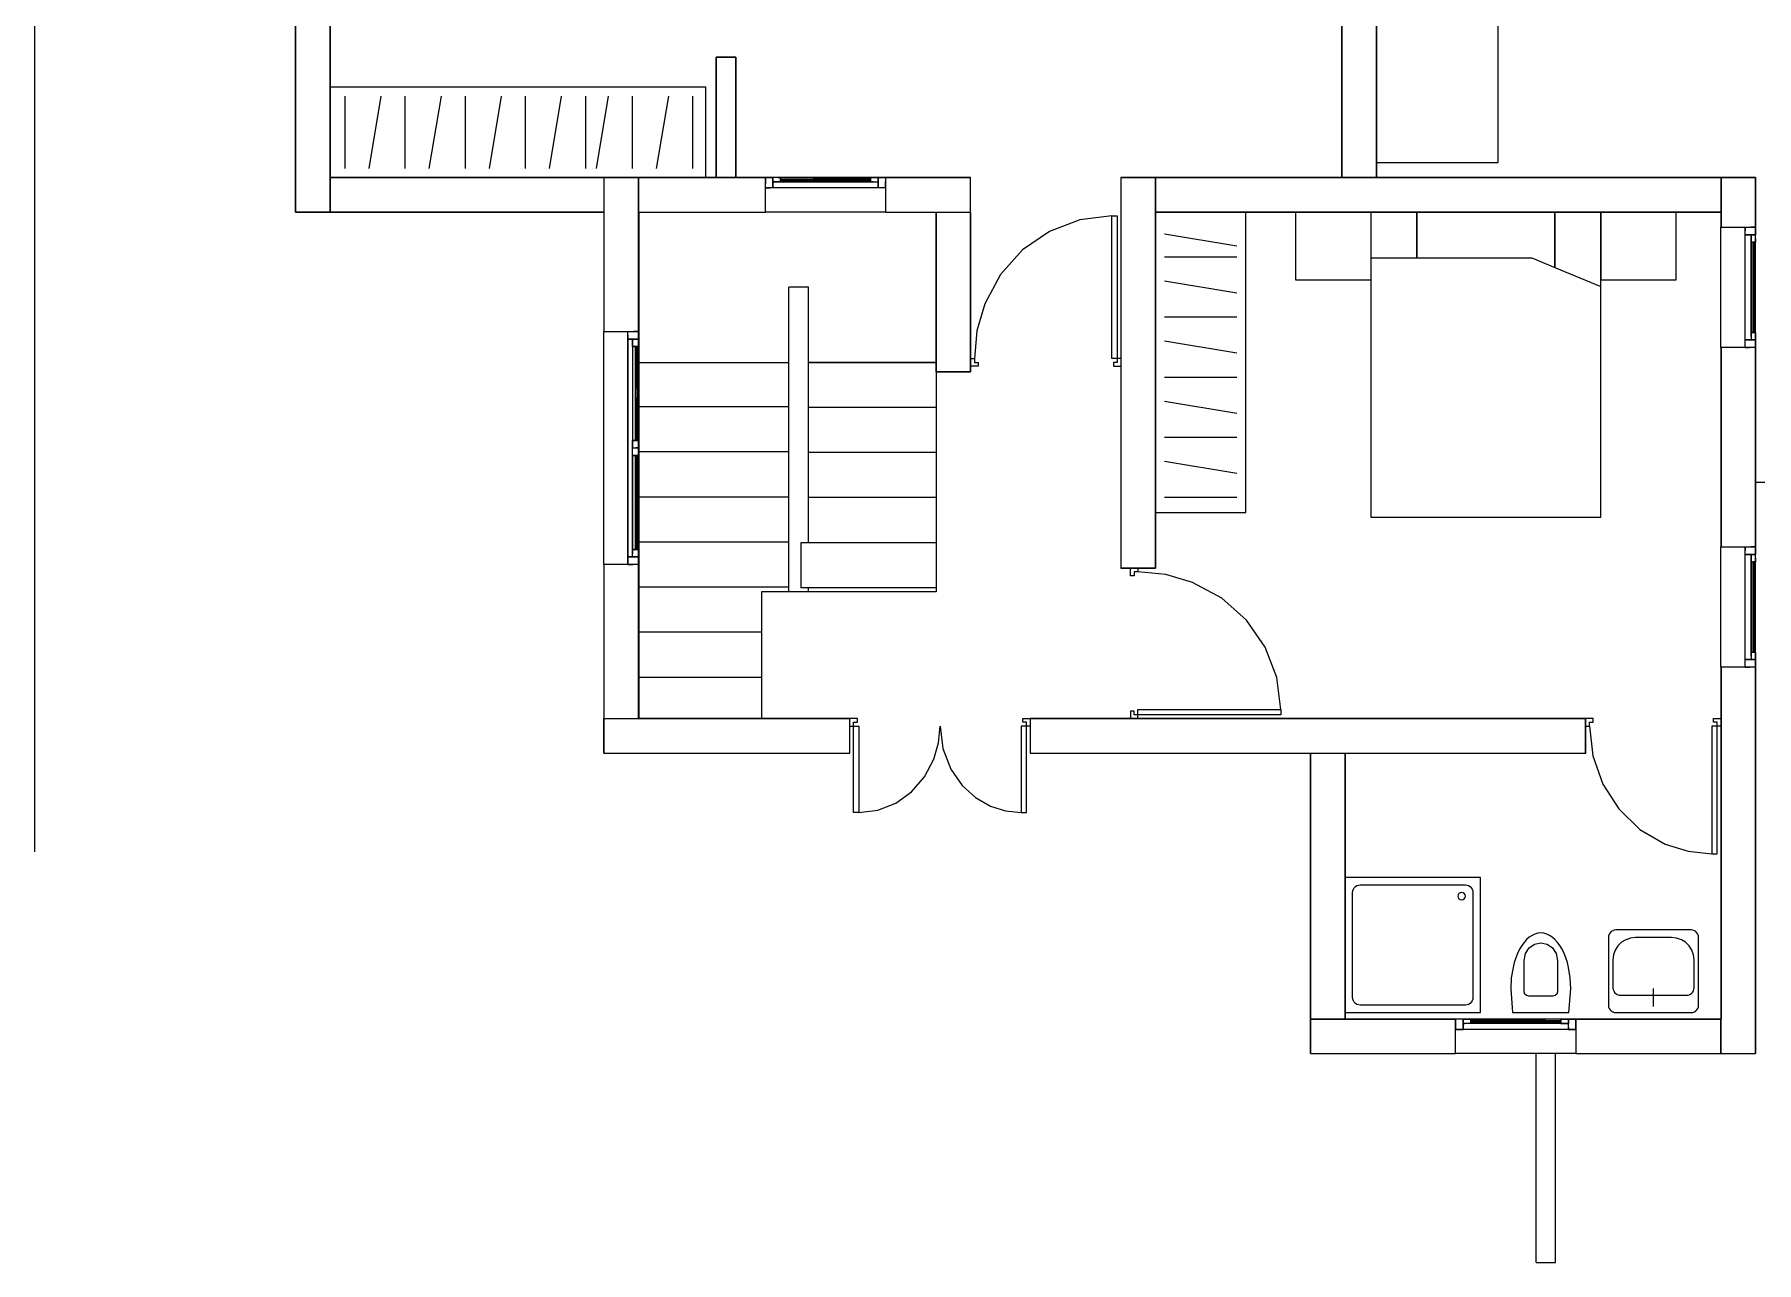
# Model space of a CAD drawing. Header units: metres. Extents: x -44 to 713, y -389 to 67.
# Drawn here: x 173.6 to 402.6, y -237 to -73.6 of the extents above; entities that cross this region are included whole.
import ezdxf

# ---------------------------------------------------------------- set-up
doc = ezdxf.new("R2010")
doc.units = ezdxf.units.M

msp = doc.modelspace()

# ---------------------------------------------------------------- linework, layer by layer
for p, q in [((208.28, -97.23), (208.28, -19.43)), ((212.88, -19.43), (212.88, -97.23)), ((347.48, -92.63), (347.48, -19.43)), ((352.08, -19.43), (352.08, -92.63)), ((352.13, -90.63), (352.13, -19.82)), ((368.25, -90.63), (368.25, -19.82)), ((352.08, -92.63), (352.08, -21.22)), ((173.56, -56.03), (173.56, -182.38)), ((264.24, -76.63), (266.84, -76.63)), ((264.24, -92.63), (264.24, -76.63)), ((266.84, -76.63), (266.84, -92.63)), ((262.88, -80.63), (212.88, -80.63)), ((214.88, -91.43), (214.88, -81.83)), ((218.08, -91.43), (219.68, -81.83)), ((222.88, -91.43), (222.88, -81.83)), ((226.08, -91.43), (227.68, -81.83)), ((230.88, -91.43), (230.88, -81.83)), ((234.08, -91.43), (235.68, -81.83)), ((238.88, -91.43), (238.88, -81.83)), ((242.08, -91.43), (243.68, -81.83)), ((246.88, -91.43), (246.88, -81.83)), ((248.32, -91.43), (249.92, -81.83)), ((253.12, -91.43), (253.12, -81.83)), ((256.32, -91.43), (257.92, -81.83)), ((261.12, -91.43), (261.12, -81.83)), ((262.88, -92.63), (262.88, -80.63)), ((352.13, -90.63), (368.25, -90.63)), ((212.88, -92.63), (249.3, -92.63)), ((212.88, -97.23), (212.88, -92.63)), ((249.3, -92.63), (249.3, -97.23)), ((249.3, -92.63), (249.3, -113.13)), ((249.3, -92.63), (253.9, -92.63)), ((253.9, -92.63), (253.9, -92.63)), ((253.9, -92.63), (270.78, -92.63)), ((253.9, -97.23), (253.9, -92.63)), ((253.9, -92.63), (253.9, -113.13)), ((266.84, -92.63), (264.24, -92.63)), ((286.78, -92.63), (270.78, -92.63)), ((270.78, -97.23), (270.78, -92.63)), ((270.78, -92.63), (271.78, -92.63)), ((286.78, -92.63), (270.78, -92.63)), ((270.78, -94.03), (270.78, -92.63)), ((271.42, -92.63), (270.78, -92.63)), ((270.78, -92.63), (270.78, -93.49)), ((270.78, -94.03), (270.78, -93.49)), ((271.78, -92.63), (271.42, -92.63)), ((272.78, -92.63), (271.78, -92.63)), ((271.78, -93.23), (271.78, -92.63)), ((271.78, -92.63), (271.78, -94.03)), ((271.78, -92.63), (271.78, -93.23)), ((272.44, -92.63), (271.78, -92.63)), ((271.78, -92.63), (271.78, -92.86)), ((271.78, -92.63), (271.78, -93.16)), ((271.78, -93.23), (271.78, -92.86)), ((271.78, -94.03), (271.78, -93.16)), ((271.78, -93.23), (272.78, -93.23)), ((271.78, -93.23), (285.78, -93.23)), ((271.78, -93.23), (271.78, -94.03)), ((272.44, -93.23), (271.78, -93.23)), ((272.44, -92.63), (272.78, -92.63)), ((272.78, -93.23), (272.44, -93.23)), ((284.78, -92.63), (272.78, -92.63)), ((272.78, -93.23), (272.78, -92.63)), ((272.78, -92.81), (272.78, -92.63)), ((272.78, -92.63), (272.78, -93.01)), ((272.78, -92.81), (284.78, -92.81)), ((272.78, -92.81), (272.78, -93.01)), ((272.78, -92.81), (277.15, -92.81)), ((272.78, -92.81), (272.78, -92.88)), ((272.78, -93.01), (272.78, -92.88)), ((272.78, -93.01), (284.78, -93.01)), ((272.78, -93.23), (272.78, -93.01)), ((272.78, -93.23), (272.78, -93.01)), ((284.78, -93.23), (272.78, -93.23)), ((284.78, -92.81), (277.15, -92.81)), ((284.78, -92.63), (284.78, -92.81)), ((284.78, -93.23), (284.78, -92.63)), ((285.78, -92.63), (284.78, -92.63)), ((284.78, -92.63), (285.13, -92.63)), ((284.78, -92.63), (284.78, -92.85)), ((284.78, -92.81), (284.78, -93.01)), ((284.78, -92.81), (284.78, -92.94)), ((284.78, -93.23), (284.78, -92.85)), ((284.78, -93.01), (284.78, -92.94)), ((284.78, -93.01), (284.78, -93.23)), ((284.78, -93.23), (285.78, -93.23)), ((285.13, -93.23), (284.78, -93.23)), ((285.13, -92.63), (285.78, -92.63)), ((285.13, -93.23), (285.78, -93.23)), ((285.78, -93.23), (285.78, -92.63)), ((285.78, -93.23), (285.78, -92.63)), ((285.78, -92.63), (285.78, -94.03)), ((285.78, -92.63), (286.78, -92.63)), ((286.14, -92.63), (285.78, -92.63)), ((285.78, -92.63), (285.78, -93.01)), ((285.78, -92.63), (285.78, -93.51)), ((285.78, -93.23), (285.78, -93.01)), ((285.78, -94.03), (285.78, -93.23)), ((285.78, -94.03), (285.78, -93.51)), ((286.14, -92.63), (286.78, -92.63)), ((286.78, -92.63), (298.08, -92.63)), ((286.78, -92.63), (286.78, -97.23)), ((286.78, -92.63), (286.78, -94.03)), ((286.78, -92.63), (286.78, -93.17)), ((286.78, -94.03), (286.78, -93.17)), ((298.08, -97.23), (298.08, -92.63)), ((318.08, -92.63), (322.68, -92.63)), ((318.08, -92.63), (318.08, -144.63)), ((322.68, -92.63), (397.89, -92.63)), ((322.68, -97.23), (322.68, -92.63)), ((322.68, -92.63), (322.68, -144.63)), ((352.08, -92.63), (347.48, -92.63)), ((397.89, -92.63), (397.89, -92.63)), ((397.89, -92.63), (397.89, -97.23)), ((397.89, -92.63), (397.89, -99.25)), ((397.89, -92.63), (402.5, -92.63)), ((402.5, -92.63), (402.5, -92.63)), ((402.5, -133.23), (402.5, -92.63)), ((402.5, -92.63), (402.5, -99.25)), ((271.78, -94.03), (270.78, -94.03)), ((286.78, -94.03), (270.78, -94.03)), ((270.78, -94.03), (271.42, -94.03)), ((271.78, -94.03), (271.42, -94.03)), ((285.78, -94.03), (271.78, -94.03)), ((286.78, -94.03), (285.78, -94.03)), ((286.14, -94.03), (285.78, -94.03)), ((286.78, -94.03), (286.14, -94.03)), ((212.88, -97.23), (208.28, -97.23)), ((249.3, -97.23), (212.88, -97.23)), ((253.9, -97.23), (270.78, -97.23)), ((254, -164.63), (254, -97.23)), ((286.78, -97.23), (270.78, -97.23)), ((286.78, -97.23), (298.08, -97.23)), ((293.48, -97.23), (298.08, -97.23)), ((293.48, -118.49), (293.48, -97.23)), ((298.08, -97.23), (298.08, -118.49)), ((312.61, -98.26), (308.57, -99.8)), ((316.88, -97.73), (312.61, -98.26)), ((316.88, -97.73), (317.58, -97.73)), ((316.88, -116.73), (316.88, -97.73)), ((317.58, -97.73), (317.58, -116.73)), ((322.68, -97.23), (322.68, -137.23)), ((397.89, -97.23), (322.68, -97.23)), ((334.68, -137.23), (334.68, -97.23)), ((341.31, -97.23), (341.31, -106.23)), ((351.31, -97.23), (341.31, -97.23)), ((351.31, -97.23), (351.31, -137.83)), ((381.91, -97.23), (351.31, -97.23)), ((351.31, -97.23), (351.31, -97.23)), ((357.43, -97.23), (357.43, -103.32)), ((357.43, -103.32), (357.43, -97.23)), ((375.79, -97.23), (375.79, -104.59)), ((375.79, -104.59), (375.79, -97.23)), ((381.91, -137.83), (381.91, -97.23)), ((381.91, -97.23), (381.91, -106.23)), ((391.91, -106.23), (391.91, -97.23)), ((308.57, -99.8), (305, -102.28)), ((333.48, -101.79), (323.88, -100.19)), ((397.89, -115.25), (397.89, -99.25)), ((397.89, -99.25), (402.5, -99.25)), ((401.1, -100.25), (401.1, -99.25)), ((401.1, -115.25), (401.1, -99.25)), ((401.1, -99.25), (402.5, -99.25)), ((401.1, -99.25), (401.1, -99.73)), ((401.1, -99.25), (401.85, -99.25)), ((401.1, -100.25), (401.1, -99.73)), ((401.1, -114.25), (401.1, -100.25)), ((402.5, -100.25), (401.1, -100.25)), ((401.89, -100.25), (401.1, -100.25)), ((401.1, -100.25), (401.74, -100.25)), ((402.5, -100.25), (401.74, -100.25)), ((402.5, -99.25), (401.85, -99.25)), ((401.89, -100.25), (401.89, -101.25)), ((401.89, -100.25), (402.5, -100.25)), ((401.89, -100.25), (401.89, -114.25)), ((402.5, -100.25), (401.89, -100.25)), ((401.9, -100.73), (401.9, -100.25)), ((401.9, -100.25), (402.17, -100.25)), ((401.9, -101.25), (401.9, -100.73)), ((402.5, -100.25), (402.17, -100.25)), ((402.5, -99.25), (402.5, -100.25)), ((402.5, -115.25), (402.5, -99.25)), ((402.5, -99.25), (402.5, -99.25)), ((402.5, -100.25), (402.5, -99.25)), ((402.5, -99.73), (402.5, -99.25)), ((402.5, -100.25), (402.5, -99.73)), ((402.5, -101.25), (402.5, -100.25)), ((402.5, -100.73), (402.5, -100.25)), ((402.5, -100.73), (402.5, -101.25)), ((305, -102.28), (302.07, -105.56)), ((401.89, -113.25), (401.89, -101.25)), ((401.89, -101.25), (402.5, -101.25)), ((401.89, -101.25), (402.12, -101.25)), ((401.9, -101.25), (402.22, -101.25)), ((402.31, -101.25), (402.12, -101.25)), ((402.12, -101.25), (402.12, -113.25)), ((402.12, -101.25), (402.21, -101.25)), ((402.32, -101.25), (402.21, -101.25)), ((402.5, -101.25), (402.22, -101.25)), ((402.31, -101.25), (402.31, -113.25)), ((402.31, -101.25), (402.5, -101.25)), ((402.32, -101.25), (402.32, -107.79)), ((402.5, -113.25), (402.5, -101.25)), ((333.48, -103.23), (323.88, -103.23)), ((351.31, -103.32), (357.43, -103.32)), ((357.43, -103.32), (372.73, -103.32)), ((372.73, -103.32), (375.79, -104.59)), ((375.79, -104.59), (381.91, -107.12)), ((273.9, -147.78), (273.9, -107.23)), ((276.5, -107.23), (273.9, -107.23)), ((276.5, -141.23), (276.5, -107.23)), ((302.07, -105.56), (299.97, -109.46)), ((333.48, -108.03), (323.88, -106.43)), ((341.31, -106.23), (351.31, -106.23)), ((381.91, -106.23), (391.91, -106.23)), ((299.97, -109.46), (298.93, -113.02)), ((402.32, -113.25), (402.32, -107.79)), ((333.48, -111.23), (323.88, -111.23)), ((249.3, -144.13), (249.3, -113.13)), ((249.3, -113.13), (253.9, -113.13)), ((252.5, -114.13), (252.5, -113.13)), ((252.5, -144.13), (252.5, -113.13)), ((252.5, -113.13), (253.9, -113.13)), ((252.5, -113.61), (252.5, -113.13)), ((252.5, -113.13), (253.25, -113.13)), ((252.5, -113.61), (252.5, -114.13)), ((253.1, -114.13), (252.5, -114.13)), ((252.5, -114.13), (253.9, -114.13)), ((252.5, -114.13), (252.5, -143.13)), ((252.5, -114.13), (253.14, -114.13)), ((253.1, -115.13), (253.1, -114.13)), ((253.1, -114.13), (253.9, -114.13)), ((253.1, -114.13), (253.1, -128.63)), ((253.1, -114.13), (253.9, -114.13)), ((253.1, -114.13), (253.1, -114.61)), ((253.1, -114.13), (253.53, -114.13)), ((253.9, -114.13), (253.14, -114.13)), ((253.9, -113.13), (253.25, -113.13)), ((253.9, -114.13), (253.53, -114.13)), ((253.9, -113.13), (253.9, -114.13)), ((253.9, -144.13), (253.9, -113.13)), ((253.9, -113.13), (253.9, -113.13)), ((253.9, -114.13), (253.9, -113.13)), ((253.9, -113.13), (253.9, -113.61)), ((253.9, -114.13), (253.9, -113.61)), ((253.9, -114.13), (253.9, -115.13)), ((253.9, -128.63), (253.9, -114.13)), ((253.9, -114.13), (253.9, -143.13)), ((253.9, -114.61), (253.9, -114.13)), ((298.08, -113.89), (298.08, -113.89)), ((298.08, -118.49), (298.08, -113.89)), ((298.08, -113.89), (298.08, -118.49)), ((298.93, -113.02), (298.58, -116.73)), ((333.48, -116.03), (323.88, -114.43)), ((401.1, -114.25), (401.89, -114.25)), ((402.5, -114.25), (401.1, -114.25)), ((401.1, -115.25), (401.1, -114.25)), ((401.1, -114.77), (401.1, -114.25)), ((401.1, -114.25), (401.85, -114.25)), ((402.5, -114.25), (401.85, -114.25)), ((402.12, -113.25), (401.89, -113.25)), ((401.89, -113.25), (402.5, -113.25)), ((401.89, -113.25), (401.89, -114.25)), ((401.89, -114.25), (402.5, -114.25)), ((401.89, -114.25), (402.5, -114.25)), ((401.9, -113.77), (401.9, -113.25)), ((401.9, -113.25), (402.17, -113.25)), ((401.9, -113.77), (401.9, -114.25)), ((401.9, -114.25), (402.22, -114.25)), ((402.31, -113.25), (402.12, -113.25)), ((402.12, -113.25), (402.22, -113.25)), ((402.5, -113.25), (402.17, -113.25)), ((402.32, -113.25), (402.22, -113.25)), ((402.5, -114.25), (402.22, -114.25)), ((402.5, -113.25), (402.31, -113.25)), ((402.5, -114.25), (402.5, -113.25)), ((402.5, -113.25), (402.5, -113.77)), ((402.5, -113.77), (402.5, -114.25)), ((402.5, -114.25), (402.5, -115.25)), ((402.5, -115.25), (402.5, -114.25)), ((402.5, -114.77), (402.5, -114.25)), ((253.1, -114.61), (253.1, -115.13)), ((253.9, -115.13), (253.1, -115.13)), ((253.1, -115.13), (253.9, -115.13)), ((253.1, -115.13), (253.1, -127.63)), ((253.1, -115.13), (253.46, -115.13)), ((253.9, -115.13), (253.46, -115.13)), ((253.7, -115.13), (253.5, -115.13)), ((253.7, -115.13), (253.5, -115.13)), ((253.5, -127.63), (253.5, -115.13)), ((253.5, -127.63), (253.5, -115.13)), ((253.5, -115.13), (253.6, -115.13)), ((253.5, -115.13), (253.5, -120.81)), ((253.7, -115.13), (253.6, -115.13)), ((253.7, -115.13), (253.7, -127.63)), ((253.7, -115.13), (253.7, -127.63)), ((253.7, -115.13), (253.7, -121.95)), ((253.9, -115.13), (253.9, -114.61)), ((253.9, -115.13), (253.9, -127.63)), ((298.08, -116.73), (298.58, -116.73)), ((298.58, -116.73), (298.58, -117.23)), ((317.58, -116.73), (316.88, -116.73)), ((317.58, -116.73), (317.58, -117.23)), ((318.08, -116.73), (317.58, -116.73)), ((402.5, -115.25), (397.89, -115.25)), ((397.89, -115.25), (397.89, -141.79)), ((401.1, -115.25), (401.1, -114.77)), ((402.5, -115.25), (401.1, -115.25)), ((401.1, -115.25), (401.74, -115.25)), ((402.5, -115.25), (401.74, -115.25)), ((402.5, -114.77), (402.5, -115.25)), ((402.5, -115.25), (402.5, -115.25)), ((402.5, -115.25), (402.5, -141.79)), ((254, -117.23), (273.9, -117.23)), ((276.5, -117.23), (293.48, -117.23)), ((293.48, -117.23), (276.5, -117.23)), ((293.48, -118.49), (293.48, -141.23)), ((298.08, -118.49), (293.48, -118.49)), ((299.08, -117.73), (298.08, -117.73)), ((298.08, -118.49), (298.08, -118.49)), ((298.58, -117.23), (299.08, -117.23)), ((299.08, -117.23), (299.08, -117.73)), ((317.08, -117.23), (317.08, -117.73)), ((317.58, -117.23), (317.08, -117.23)), ((317.08, -117.73), (318.08, -117.73)), ((253.5, -127.63), (253.5, -120.81)), ((333.48, -119.23), (323.88, -119.23)), ((253.7, -127.63), (253.7, -121.95)), ((254, -123.11), (273.9, -123.11)), ((293.48, -123.23), (276.5, -123.23)), ((333.48, -124.03), (323.88, -122.43)), ((253.1, -128.63), (253.1, -127.63)), ((253.1, -127.63), (253.9, -127.63)), ((253.9, -127.63), (253.1, -127.63)), ((253.1, -127.63), (253.1, -128.15)), ((253.1, -127.63), (253.53, -127.63)), ((253.1, -128.15), (253.1, -128.63)), ((253.7, -127.63), (253.5, -127.63)), ((253.7, -127.63), (253.5, -127.63)), ((253.5, -127.63), (253.59, -127.63)), ((253.9, -127.63), (253.53, -127.63)), ((253.7, -127.63), (253.59, -127.63)), ((253.9, -127.63), (253.9, -128.63)), ((253.9, -127.63), (253.9, -128.15)), ((253.9, -128.15), (253.9, -128.63)), ((333.48, -127.23), (323.88, -127.23)), ((253.1, -129.63), (253.1, -128.63)), ((253.1, -128.63), (253.9, -128.63)), ((253.1, -143.13), (253.1, -128.63)), ((253.1, -129.11), (253.1, -128.63)), ((253.1, -128.63), (253.53, -128.63)), ((253.1, -129.63), (253.1, -129.11)), ((253.9, -129.63), (253.1, -129.63)), ((253.1, -129.63), (253.9, -129.63)), ((253.1, -129.63), (253.1, -142.13)), ((253.1, -129.63), (253.46, -129.63)), ((253.9, -129.63), (253.46, -129.63)), ((253.5, -142.13), (253.5, -129.63)), ((253.5, -129.63), (253.7, -129.63)), ((253.7, -129.63), (253.5, -129.63)), ((253.5, -142.13), (253.5, -129.63)), ((253.5, -129.63), (253.5, -136.45)), ((253.5, -129.63), (253.6, -129.63)), ((253.9, -128.63), (253.53, -128.63)), ((253.7, -129.63), (253.6, -129.63)), ((253.7, -129.63), (253.7, -142.13)), ((253.7, -142.13), (253.7, -129.63)), ((253.7, -129.63), (253.7, -136.45)), ((253.9, -128.63), (253.9, -129.63)), ((253.9, -128.63), (253.9, -143.13)), ((253.9, -129.11), (253.9, -128.63)), ((253.9, -129.63), (253.9, -129.11)), ((253.9, -129.63), (253.9, -142.13)), ((254, -129.11), (273.9, -129.11)), ((293.48, -129.23), (276.5, -129.23)), ((333.48, -132.03), (323.88, -130.43)), ((254, -135.11), (273.9, -135.11)), ((451.3, -133.23), (402.5, -133.23)), ((253.5, -142.13), (253.5, -136.45)), ((253.7, -142.13), (253.7, -136.45)), ((293.48, -135.23), (276.5, -135.23)), ((322.68, -137.23), (334.68, -137.23)), ((333.48, -135.23), (323.88, -135.23)), ((351.31, -137.83), (381.91, -137.83)), ((254, -141.11), (273.9, -141.11)), ((293.48, -141.23), (275.48, -141.23)), ((275.48, -141.23), (275.48, -147.23)), ((293.48, -141.23), (293.48, -147.23)), ((397.89, -141.79), (402.5, -141.79)), ((397.89, -157.79), (397.89, -141.79)), ((401.1, -142.79), (401.1, -141.79)), ((401.1, -157.79), (401.1, -141.79)), ((401.1, -141.79), (402.5, -141.79)), ((401.1, -141.79), (401.1, -142.27)), ((401.1, -141.79), (401.85, -141.79)), ((402.5, -141.79), (401.85, -141.79)), ((402.5, -141.79), (402.5, -142.79)), ((402.5, -157.79), (402.5, -141.79)), ((402.5, -157.79), (402.5, -141.79)), ((402.5, -142.27), (402.5, -141.79)), ((253.9, -144.13), (249.3, -144.13)), ((249.3, -144.13), (249.3, -164.63)), ((252.5, -144.13), (252.5, -143.13)), ((252.5, -143.13), (253.1, -143.13)), ((253.9, -143.13), (252.5, -143.13)), ((252.5, -143.13), (252.5, -143.65)), ((252.5, -143.13), (253.25, -143.13)), ((252.5, -143.65), (252.5, -144.13)), ((253.9, -144.13), (252.5, -144.13)), ((252.5, -144.13), (253.14, -144.13)), ((253.1, -143.13), (253.1, -142.13)), ((253.1, -142.13), (253.9, -142.13)), ((253.9, -142.13), (253.1, -142.13)), ((253.1, -142.13), (253.1, -142.65)), ((253.1, -142.13), (253.53, -142.13)), ((253.1, -143.13), (253.1, -142.65)), ((253.1, -143.13), (253.9, -143.13)), ((253.9, -143.13), (253.1, -143.13)), ((253.1, -143.13), (253.46, -143.13)), ((253.9, -144.13), (253.14, -144.13)), ((253.9, -143.13), (253.25, -143.13)), ((253.9, -143.13), (253.46, -143.13)), ((253.7, -142.13), (253.5, -142.13)), ((253.5, -142.13), (253.7, -142.13)), ((253.5, -142.13), (253.59, -142.13)), ((253.9, -142.13), (253.53, -142.13)), ((253.7, -142.13), (253.59, -142.13)), ((253.9, -142.13), (253.9, -143.13)), ((253.9, -142.13), (253.9, -142.65)), ((253.9, -142.65), (253.9, -143.13)), ((253.9, -143.13), (253.9, -144.13)), ((253.9, -144.13), (253.9, -143.13)), ((253.9, -143.65), (253.9, -143.13)), ((253.9, -143.65), (253.9, -144.13)), ((253.9, -144.13), (253.9, -144.13)), ((253.9, -144.13), (253.9, -164.63)), ((401.1, -142.79), (401.1, -142.27)), ((401.1, -156.79), (401.1, -142.79)), ((402.5, -142.79), (401.1, -142.79)), ((401.89, -142.79), (401.1, -142.79)), ((401.1, -142.79), (401.74, -142.79)), ((402.5, -142.79), (401.74, -142.79)), ((401.89, -142.79), (401.89, -143.79)), ((401.89, -142.79), (402.5, -142.79)), ((401.89, -142.79), (401.89, -156.79)), ((402.5, -142.79), (401.89, -142.79)), ((401.89, -155.79), (401.89, -143.79)), ((401.89, -143.79), (402.5, -143.79)), ((401.89, -143.79), (402.12, -143.79)), ((401.9, -143.27), (401.9, -142.79)), ((401.9, -142.79), (402.17, -142.79)), ((401.9, -143.79), (401.9, -143.27)), ((401.9, -143.79), (402.22, -143.79)), ((402.31, -143.79), (402.12, -143.79)), ((402.12, -143.79), (402.12, -155.79)), ((402.12, -143.79), (402.21, -143.79)), ((402.5, -142.79), (402.17, -142.79)), ((402.32, -143.79), (402.21, -143.79)), ((402.5, -143.79), (402.22, -143.79)), ((402.31, -143.79), (402.31, -155.79)), ((402.31, -143.79), (402.5, -143.79)), ((402.32, -143.79), (402.32, -150.34)), ((402.5, -142.79), (402.5, -142.27)), ((402.5, -143.79), (402.5, -142.79)), ((402.5, -143.27), (402.5, -142.79)), ((402.5, -143.27), (402.5, -143.79)), ((402.5, -155.79), (402.5, -143.79)), ((322.68, -144.63), (318.08, -144.63)), ((319.33, -145.63), (319.33, -144.63)), ((319.83, -145.63), (319.33, -145.63)), ((319.83, -145.13), (319.83, -145.63)), ((320.33, -145.13), (319.83, -145.13)), ((320.33, -144.63), (320.33, -145.13)), ((324.03, -145.48), (320.33, -145.13)), ((327.6, -146.52), (324.03, -145.48)), ((331.5, -148.62), (327.6, -146.52)), ((254, -147.11), (273.9, -147.11)), ((270.28, -147.78), (270.28, -164.63)), ((293.48, -147.78), (270.28, -147.78)), ((293.48, -147.23), (275.48, -147.23)), ((276.5, -147.78), (276.5, -147.23)), ((293.48, -147.23), (293.48, -147.78)), ((334.77, -151.54), (331.5, -148.62)), ((402.32, -155.79), (402.32, -150.34)), ((254, -153.11), (270.28, -153.11)), ((337.26, -155.12), (334.77, -151.54)), ((338.8, -159.16), (337.26, -155.12)), ((402.5, -157.79), (397.89, -157.79)), ((397.89, -157.79), (397.89, -209.22)), ((401.1, -156.79), (401.89, -156.79)), ((402.5, -156.79), (401.1, -156.79)), ((401.1, -157.79), (401.1, -156.79)), ((401.1, -157.31), (401.1, -156.79)), ((401.1, -156.79), (401.85, -156.79)), ((401.1, -157.79), (401.1, -157.31)), ((402.5, -157.79), (401.1, -157.79)), ((401.1, -157.79), (401.74, -157.79)), ((402.5, -157.79), (401.74, -157.79)), ((402.5, -156.79), (401.85, -156.79)), ((402.12, -155.79), (401.89, -155.79)), ((401.89, -155.79), (402.5, -155.79)), ((401.89, -155.79), (401.89, -156.79)), ((401.89, -156.79), (402.5, -156.79)), ((401.89, -156.79), (402.5, -156.79)), ((401.9, -156.32), (401.9, -155.79)), ((401.9, -155.79), (402.17, -155.79)), ((401.9, -156.32), (401.9, -156.79)), ((401.9, -156.79), (402.22, -156.79)), ((402.31, -155.79), (402.12, -155.79)), ((402.12, -155.79), (402.22, -155.79)), ((402.5, -155.79), (402.17, -155.79)), ((402.32, -155.79), (402.22, -155.79)), ((402.5, -156.79), (402.22, -156.79)), ((402.5, -155.79), (402.31, -155.79)), ((402.5, -156.79), (402.5, -155.79)), ((402.5, -155.79), (402.5, -156.32)), ((402.5, -156.32), (402.5, -156.79)), ((402.5, -156.79), (402.5, -157.79)), ((402.5, -157.31), (402.5, -156.79)), ((402.5, -157.31), (402.5, -157.79)), ((402.5, -157.79), (402.5, -209.22)), ((254, -159.11), (270.28, -159.11)), ((339.33, -163.43), (338.8, -159.16)), ((249.3, -164.63), (253.9, -164.63)), ((249.3, -164.63), (282.02, -164.63)), ((249.3, -169.23), (249.3, -164.63)), ((270.28, -164.63), (254, -164.63)), ((283.02, -164.63), (282.02, -164.63)), ((282.02, -164.63), (282.02, -164.63)), ((282.02, -169.23), (282.02, -164.63)), ((283.02, -165.13), (283.02, -164.63)), ((305.02, -164.63), (306.02, -164.63)), ((305.02, -165.13), (305.02, -164.63)), ((306.02, -164.63), (306.02, -164.63)), ((306.02, -164.63), (306.02, -169.23)), ((306.02, -164.63), (379.89, -164.63)), ((319.33, -163.63), (319.33, -164.63)), ((319.83, -163.63), (319.33, -163.63)), ((319.33, -164.63), (320.33, -164.63)), ((319.83, -164.13), (319.83, -163.63)), ((320.33, -164.13), (319.83, -164.13)), ((320.33, -163.43), (339.33, -163.43)), ((320.33, -164.13), (320.33, -163.43)), ((339.33, -164.13), (320.33, -164.13)), ((320.33, -164.63), (320.33, -164.13)), ((339.33, -163.43), (339.33, -164.13)), ((380.89, -164.63), (379.89, -164.63)), ((379.89, -169.23), (379.89, -164.63)), ((380.89, -165.13), (380.89, -164.63)), ((396.89, -164.63), (397.89, -164.63)), ((396.89, -165.13), (396.89, -164.63)), ((282.02, -165.63), (282.52, -165.63)), ((282.52, -165.13), (283.02, -165.13)), ((282.52, -165.63), (282.52, -165.13)), ((282.52, -177.13), (282.52, -165.63)), ((282.52, -165.63), (283.22, -165.63)), ((283.22, -165.63), (283.22, -177.13)), ((293.81, -167.87), (294.02, -165.63)), ((294.02, -165.63), (294.38, -168.61)), ((304.82, -165.63), (304.82, -177.13)), ((305.52, -165.63), (304.82, -165.63)), ((305.52, -165.13), (305.02, -165.13)), ((305.52, -165.63), (305.52, -165.13)), ((305.52, -177.13), (305.52, -165.63)), ((306.02, -165.63), (305.52, -165.63)), ((379.89, -165.63), (380.39, -165.63)), ((380.39, -165.13), (380.89, -165.13)), ((380.39, -165.63), (380.39, -165.13)), ((380.39, -165.63), (380.85, -169.6)), ((396.69, -165.63), (396.69, -182.63)), ((397.39, -165.63), (396.69, -165.63)), ((397.39, -165.13), (396.89, -165.13)), ((397.39, -165.63), (397.39, -165.13)), ((397.39, -182.63), (397.39, -165.63)), ((397.89, -165.63), (397.39, -165.63)), ((249.3, -169.23), (282.02, -169.23)), ((293.19, -170.03), (293.81, -167.87)), ((294.38, -168.61), (295.46, -171.38)), ((306.02, -169.23), (379.89, -169.23)), ((343.3, -169.23), (347.9, -169.23)), ((343.3, -204.62), (343.3, -169.23)), ((347.9, -169.23), (347.9, -204.62)), ((291.95, -172.39), (293.19, -170.03)), ((295.46, -171.38), (296.98, -173.55)), ((380.85, -169.6), (382.17, -173.35)), ((290.23, -174.37), (291.95, -172.39)), ((296.98, -173.55), (298.72, -175.12)), ((382.17, -173.35), (384.3, -176.67)), ((285.74, -176.81), (288.12, -175.88)), ((288.12, -175.88), (290.23, -174.37)), ((298.72, -175.12), (300.74, -176.28)), ((300.74, -176.28), (302.74, -176.91)), ((283.22, -177.13), (282.52, -177.13)), ((283.22, -177.13), (285.74, -176.81)), ((302.74, -176.91), (304.82, -177.13)), ((304.82, -177.13), (305.52, -177.13)), ((384.3, -176.67), (387.11, -179.38)), ((387.11, -179.38), (390.46, -181.34)), ((390.46, -181.34), (393.51, -182.3)), ((393.51, -182.3), (396.69, -182.63)), ((396.69, -182.63), (397.39, -182.63)), ((347.9, -185.77), (347.9, -203.77)), ((365.9, -185.77), (347.9, -185.77)), ((348.9, -187.77), (348.92, -187.55)), ((348.9, -201.77), (348.9, -187.77)), ((348.92, -187.55), (349, -187.34)), ((349, -187.34), (349.11, -187.15)), ((349.11, -187.15), (349.27, -186.99)), ((349.27, -186.99), (349.46, -186.87)), ((349.46, -186.87), (349.67, -186.79)), ((349.67, -186.79), (349.9, -186.77)), ((349.9, -186.77), (363.9, -186.77)), ((363.2, -187.81), (363.04, -187.92)), ((363.4, -187.77), (363.2, -187.81)), ((363.59, -187.81), (363.4, -187.77)), ((363.75, -187.92), (363.59, -187.81)), ((363.9, -186.77), (364.12, -186.79)), ((364.12, -186.79), (364.33, -186.87)), ((364.33, -186.87), (364.52, -186.99)), ((364.52, -186.99), (364.68, -187.15)), ((364.68, -187.15), (364.8, -187.34)), ((364.8, -187.34), (364.87, -187.55)), ((364.87, -187.55), (364.9, -187.77)), ((364.9, -187.77), (364.9, -201.77)), ((365.9, -203.77), (365.9, -185.77)), ((362.93, -188.08), (362.9, -188.27)), ((362.9, -188.27), (362.93, -188.46)), ((363.04, -187.92), (362.93, -188.08)), ((362.93, -188.46), (363.04, -188.62)), ((363.04, -188.62), (363.2, -188.73)), ((363.2, -188.73), (363.4, -188.77)), ((363.4, -188.77), (363.59, -188.73)), ((363.59, -188.73), (363.75, -188.62)), ((363.86, -188.08), (363.75, -187.92)), ((363.75, -188.62), (363.86, -188.46)), ((363.9, -188.27), (363.86, -188.08)), ((363.86, -188.46), (363.9, -188.27)), ((371.71, -194.42), (371.39, -194.85)), ((372.04, -194.05), (371.71, -194.42)), ((372.4, -193.73), (372.04, -194.05)), ((372.36, -195.15), (373.08, -194.64)), ((372.77, -193.49), (372.4, -193.73)), ((373.15, -193.31), (372.77, -193.49)), ((373.08, -194.64), (373.93, -194.47)), ((373.54, -193.21), (373.15, -193.31)), ((373.93, -193.17), (373.54, -193.21)), ((374.32, -193.21), (373.93, -193.17)), ((373.93, -194.47), (374.78, -194.64)), ((374.71, -193.31), (374.32, -193.21)), ((375.09, -193.49), (374.71, -193.31)), ((374.78, -194.64), (375.5, -195.15)), ((375.46, -193.73), (375.09, -193.49)), ((375.81, -194.05), (375.46, -193.73)), ((376.15, -194.42), (375.81, -194.05)), ((376.46, -194.85), (376.15, -194.42)), ((382.95, -193.55), (382.92, -193.77)), ((382.92, -193.77), (382.92, -202.77)), ((383.02, -193.34), (382.95, -193.55)), ((383.14, -193.15), (383.02, -193.34)), ((383.3, -192.99), (383.14, -193.15)), ((383.49, -192.87), (383.3, -192.99)), ((383.7, -192.79), (383.49, -192.87)), ((383.92, -192.77), (383.7, -192.79)), ((393.92, -192.77), (383.92, -192.77)), ((384.65, -194.41), (384.18, -194.89)), ((385.22, -194.06), (384.65, -194.41)), ((385.86, -193.84), (385.22, -194.06)), ((386.52, -193.76), (385.86, -193.84)), ((391.32, -193.76), (386.52, -193.76)), ((391.99, -193.84), (391.32, -193.76)), ((392.62, -194.06), (391.99, -193.84)), ((393.19, -194.41), (392.62, -194.06)), ((393.67, -194.89), (393.19, -194.41)), ((394.14, -192.79), (393.92, -192.77)), ((394.36, -192.87), (394.14, -192.79)), ((394.55, -192.99), (394.36, -192.87)), ((394.7, -193.15), (394.55, -192.99)), ((394.82, -193.34), (394.7, -193.15)), ((394.9, -193.55), (394.82, -193.34)), ((394.92, -193.77), (394.9, -193.55)), ((394.92, -202.77), (394.92, -193.77)), ((394.92, -202.77), (394.92, -193.77)), ((370.6, -196.47), (370.4, -197.09)), ((370.84, -195.88), (370.6, -196.47)), ((371.1, -195.34), (370.84, -195.88)), ((371.39, -194.85), (371.1, -195.34)), ((371.71, -196.82), (371.88, -195.92)), ((371.71, -200.98), (371.71, -196.82)), ((371.88, -195.92), (372.36, -195.15)), ((375.5, -195.15), (375.98, -195.92)), ((375.98, -195.92), (376.15, -196.82)), ((376.15, -196.82), (376.15, -200.98)), ((376.76, -195.34), (376.46, -194.85)), ((377.02, -195.88), (376.76, -195.34)), ((377.25, -196.47), (377.02, -195.88)), ((377.46, -197.09), (377.25, -196.47)), ((383.6, -196.09), (383.52, -196.76)), ((383.52, -196.76), (383.52, -200.46)), ((383.82, -195.46), (383.6, -196.09)), ((384.18, -194.89), (383.82, -195.46)), ((394.02, -195.46), (393.67, -194.89)), ((394.25, -196.09), (394.02, -195.46)), ((394.32, -196.76), (394.25, -196.09)), ((394.32, -200.46), (394.32, -196.76)), ((394.32, -200.46), (394.32, -196.76)), ((370, -199.14), (369.93, -200.59)), ((370.23, -197.75), (370, -199.14)), ((370.4, -197.09), (370.23, -197.75)), ((377.62, -197.75), (377.46, -197.09)), ((377.85, -199.14), (377.62, -197.75)), ((377.93, -200.59), (377.85, -199.14)), ((369.93, -200.59), (370.18, -203.77)), ((371.79, -201.29), (371.71, -200.98)), ((372.01, -201.51), (371.79, -201.29)), ((372.32, -201.59), (372.01, -201.51)), ((375.84, -201.51), (375.54, -201.59)), ((376.06, -201.29), (375.84, -201.51)), ((376.15, -200.98), (376.06, -201.29)), ((377.67, -203.77), (377.93, -200.59)), ((383.52, -200.46), (383.55, -200.68)), ((383.55, -200.68), (383.62, -200.89)), ((383.62, -200.89), (383.74, -201.08)), ((383.74, -201.08), (383.9, -201.24)), ((383.9, -201.24), (384.09, -201.36)), ((384.09, -201.36), (384.3, -201.43)), ((384.3, -201.43), (384.52, -201.46)), ((384.52, -201.46), (393.32, -201.46)), ((388.92, -202.94), (388.92, -200.54)), ((393.32, -201.46), (393.55, -201.43)), ((393.55, -201.43), (393.76, -201.36)), ((393.76, -201.36), (393.95, -201.24)), ((393.95, -201.24), (394.1, -201.08)), ((394.1, -201.08), (394.22, -200.89)), ((394.22, -200.89), (394.3, -200.68)), ((394.3, -200.68), (394.32, -200.46)), ((347.9, -203.77), (365.9, -203.77)), ((348.92, -201.99), (348.9, -201.77)), ((349, -202.2), (348.92, -201.99)), ((349.11, -202.39), (349, -202.2)), ((349.27, -202.55), (349.11, -202.39)), ((349.46, -202.67), (349.27, -202.55)), ((349.67, -202.74), (349.46, -202.67)), ((349.9, -202.77), (349.67, -202.74)), ((363.9, -202.77), (349.9, -202.77)), ((363.9, -202.77), (349.9, -202.77)), ((364.12, -202.74), (363.9, -202.77)), ((364.33, -202.67), (364.12, -202.74)), ((364.52, -202.55), (364.33, -202.67)), ((364.68, -202.39), (364.52, -202.55)), ((364.8, -202.2), (364.68, -202.39)), ((364.87, -201.99), (364.8, -202.2)), ((364.9, -201.77), (364.87, -201.99)), ((370.18, -203.77), (377.67, -203.77)), ((375.54, -201.59), (372.32, -201.59)), ((382.92, -202.77), (382.95, -202.99)), ((382.95, -202.99), (383.02, -203.2)), ((383.02, -203.2), (383.14, -203.39)), ((383.14, -203.39), (383.3, -203.55)), ((383.3, -203.55), (383.49, -203.67)), ((383.49, -203.67), (383.7, -203.74)), ((383.7, -203.74), (383.92, -203.77)), ((383.92, -203.77), (393.92, -203.77)), ((393.92, -203.77), (394.14, -203.74)), ((394.14, -203.74), (394.36, -203.67)), ((394.36, -203.67), (394.55, -203.55)), ((394.55, -203.55), (394.7, -203.39)), ((394.7, -203.39), (394.82, -203.2)), ((394.82, -203.2), (394.9, -202.99)), ((394.9, -202.99), (394.92, -202.77)), ((347.9, -204.62), (343.3, -204.62)), ((343.3, -204.62), (362.6, -204.62)), ((343.3, -209.22), (343.3, -204.62)), ((363.6, -204.62), (362.6, -204.62)), ((378.6, -204.62), (362.6, -204.62)), ((362.6, -204.62), (362.6, -206.02)), ((378.6, -204.62), (362.6, -204.62)), ((362.6, -209.22), (362.6, -204.62)), ((362.6, -205.67), (362.6, -204.62)), ((362.86, -204.62), (362.6, -204.62)), ((362.6, -206.02), (362.6, -205.67)), ((362.6, -206.02), (363.6, -206.02)), ((363.4, -206.02), (362.6, -206.02)), ((363.6, -204.62), (362.86, -204.62)), ((363.4, -206.02), (363.6, -206.02)), ((363.6, -204.62), (364.6, -204.62)), ((363.6, -205.22), (363.6, -204.62)), ((363.6, -206.02), (363.6, -204.62)), ((363.6, -204.62), (363.6, -205.22)), ((363.6, -204.62), (363.6, -205.09)), ((364.44, -204.62), (363.6, -204.62)), ((363.6, -204.62), (363.6, -204.92)), ((363.6, -204.92), (363.6, -206.02)), ((363.6, -205.09), (363.6, -205.22)), ((364.6, -205.22), (363.6, -205.22)), ((363.6, -206.02), (363.6, -205.22)), ((363.6, -205.22), (363.83, -205.22)), ((377.6, -206.02), (363.6, -206.02)), ((364.6, -205.22), (363.83, -205.22)), ((364.44, -204.62), (364.6, -204.62)), ((376.6, -204.62), (364.6, -204.62)), ((364.6, -204.62), (364.6, -205.22)), ((364.6, -204.62), (364.6, -205.22)), ((364.6, -205.12), (364.6, -204.62)), ((364.6, -205), (364.6, -204.8)), ((364.6, -204.8), (376.6, -204.8)), ((364.6, -204.8), (364.6, -205)), ((364.6, -204.8), (376.6, -204.8)), ((364.6, -204.83), (364.6, -204.8)), ((374.6, -204.8), (364.6, -204.8)), ((364.6, -204.83), (364.6, -205)), ((364.6, -205), (376.6, -205)), ((364.6, -205.12), (364.6, -205.22)), ((376.6, -205.22), (364.6, -205.22)), ((374.6, -204.8), (376.6, -204.8)), ((376.6, -204.62), (376.6, -205.22)), ((376.6, -204.62), (376.6, -205.22)), ((376.6, -204.62), (377.6, -204.62)), ((376.6, -204.72), (376.6, -204.62)), ((376.75, -204.62), (376.6, -204.62)), ((376.6, -204.72), (376.6, -205.22)), ((376.6, -204.8), (376.6, -205)), ((376.6, -204.8), (376.6, -205)), ((376.6, -204.96), (376.6, -204.8)), ((376.6, -204.96), (376.6, -205)), ((377.6, -205.22), (376.6, -205.22)), ((376.6, -205.22), (377.6, -205.22)), ((376.75, -205.22), (376.6, -205.22)), ((376.75, -204.62), (377.6, -204.62)), ((377.6, -205.22), (376.75, -205.22)), ((377.6, -205.22), (377.6, -204.62)), ((377.6, -204.62), (377.6, -205.22)), ((377.6, -206.02), (377.6, -204.62)), ((378.6, -204.62), (377.6, -204.62)), ((377.6, -205.09), (377.6, -204.62)), ((377.6, -205.72), (377.6, -204.62)), ((377.8, -204.62), (377.6, -204.62)), ((377.6, -205.09), (377.6, -205.22)), ((377.6, -206.02), (377.6, -205.22)), ((377.6, -205.72), (377.6, -206.02)), ((377.6, -206.02), (378.6, -206.02)), ((378.6, -206.02), (377.6, -206.02)), ((377.6, -206.02), (377.8, -206.02)), ((377.8, -204.62), (378.6, -204.62)), ((378.6, -206.02), (377.8, -206.02)), ((378.6, -206.02), (378.6, -204.62)), ((378.6, -204.62), (397.89, -204.62)), ((378.6, -204.62), (378.6, -209.22)), ((378.6, -204.62), (378.6, -204.97)), ((378.6, -206.02), (378.6, -204.97)), ((397.89, -209.22), (397.89, -204.62)), ((343.3, -209.22), (362.6, -209.22)), ((378.6, -209.22), (362.6, -209.22)), ((373.3, -237.03), (373.3, -209.22)), ((375.89, -237.03), (375.89, -209.22)), ((378.6, -209.22), (397.89, -209.22)), ((397.89, -209.22), (402.5, -209.22)), ((373.3, -237.03), (375.89, -237.03))]:
    msp.add_line(p, q)
for points in [[(347.48, -54.77), (347.48, -92.63), (322.68, -92.63), (322.68, -92.63), (320.46, -92.63), (318.08, -92.63), (318.08, -129.77), (318.08, -144.63), (319.39, -144.63), (322.68, -144.63), (322.68, -129.77), (322.68, -97.23), (358.99, -97.23), (397.9, -97.23), (397.9, -95.01), (397.9, -92.63), (361.58, -92.63), (352.08, -92.63), (352.08, -57.29), (352.08, -19.43), (349.86, -19.43), (347.48, -19.43)], [(264.24, -84.35), (264.24, -92.63), (253.9, -92.63), (253.9, -94.85), (253.9, -97.23), (266.34, -97.23), (270.78, -97.23), (270.78, -95.46), (270.78, -92.63), (266.84, -92.63), (266.84, -84.91), (266.84, -76.63), (265.59, -76.63), (264.24, -76.63)], [(289.76, -92.63), (286.78, -92.63), (286.78, -94.4), (286.78, -97.23), (289.76, -97.23), (293.48, -97.23), (293.48, -107.49), (293.48, -118.49), (295.7, -118.49), (298.08, -118.49), (298.08, -118.49), (298.08, -118.49), (298.08, -117.17), (298.08, -113.89), (298.08, -108.23), (298.08, -97.23), (298.08, -97.23), (298.08, -94.85), (298.08, -92.63)], [(402.5, -92.63), (400.27, -92.63), (397.9, -92.63), (397.9, -97.36), (397.9, -99.25), (400.37, -99.25), (402.5, -99.25), (402.5, -97.36)], [(402.5, -129.54), (402.5, -115.25), (400.02, -115.25), (397.9, -115.25), (397.9, -129.54), (397.9, -141.79), (400.37, -141.79), (402.5, -141.79)], [(272.67, -169.23), (282.02, -169.23), (282.02, -165.94), (282.02, -164.63), (272.67, -164.63), (253.9, -164.63), (253.9, -149.99), (253.9, -144.13), (251.42, -144.13), (249.3, -144.13), (249.3, -149.99), (249.3, -164.63), (249.3, -166.85), (249.3, -169.23)], [(402.5, -172.49), (402.5, -157.79), (400.02, -157.79), (397.9, -157.79), (397.9, -172.49), (397.9, -204.62), (380.87, -204.62), (378.6, -204.62), (378.6, -205.77), (378.6, -209.22), (380.87, -209.22), (397.9, -209.22), (400.27, -209.22), (402.5, -209.22)], [(306.02, -164.63), (306.02, -167.92), (306.02, -169.23), (327.12, -169.23), (343.3, -169.23), (343.3, -186.31), (343.3, -204.62), (343.3, -206.92), (343.3, -209.22), (360.32, -209.22), (362.6, -209.22), (362.6, -208.07), (362.6, -204.62), (360.32, -204.62), (347.9, -204.62), (347.9, -187.53), (347.9, -169.23), (379.9, -169.23), (379.9, -165.94), (379.9, -164.63), (327.12, -164.63)]]:
    msp.add_lwpolyline(points, close=True)
msp.add_lwpolyline([(208.28, -56.99), (208.28, -97.23), (210.5, -97.23), (212.88, -97.23), (230.46, -97.23), (249.3, -97.23), (249.3, -107.27), (249.3, -113.13), (251.77, -113.13), (253.9, -113.13), (253.9, -107.27), (253.9, -92.63), (251.68, -92.63), (249.3, -92.63), (231.72, -92.63), (212.88, -92.63), (212.88, -59.67)])

doc.saveas('drawing.dxf')
